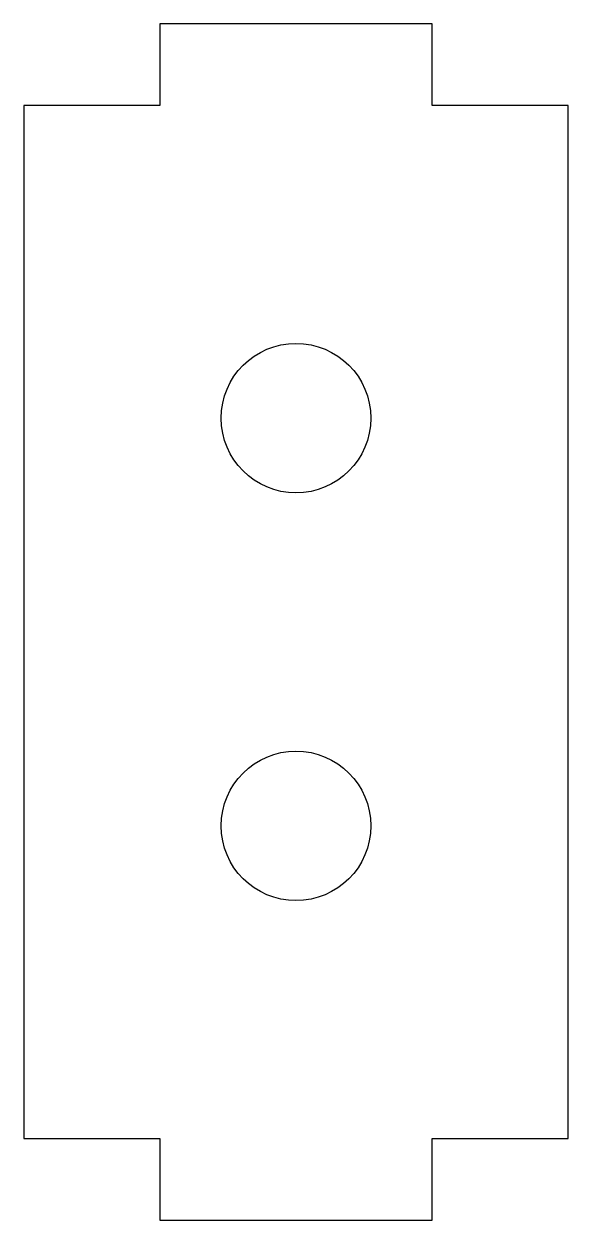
# Model space of a CAD drawing. Extents: x 0 to 20, y -3 to 41.
import ezdxf

# ---------------------------------------------------------------- set-up
doc = ezdxf.new("R2010")
doc.units = 0
doc.layers.add('CUT', color=7, linetype='CONTINUOUS')

msp = doc.modelspace()

# ---------------------------------------------------------------- linework, layer by layer
at = {"layer": 'CUT'}
for p, q in [((5, 41), (5, 38)), ((15, 41), (5, 41)), ((15, 38), (15, 41)), ((0, 38), (0, 0)), ((5, 38), (0, 38)), ((20, 38), (15, 38)), ((20, 0), (20, 38)), ((0, 0), (5, 0)), ((5, 0), (5, -3)), ((15, -3), (15, 0)), ((15, 0), (20, 0)), ((5, -3), (15, -3))]:
    msp.add_line(p, q, dxfattribs=at)
for centre in [(10, 26.5), (10, 11.5)]:
    msp.add_circle(centre, 2.75, dxfattribs=at)

doc.saveas('drawing.dxf')
